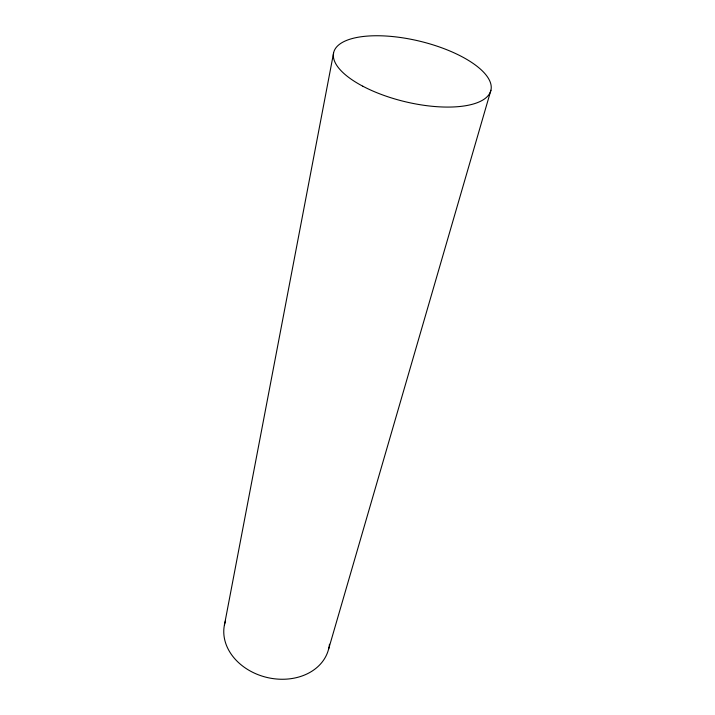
<?xml version="1.0" encoding="UTF-8"?>
<svg xmlns="http://www.w3.org/2000/svg" width="715" height="715" viewBox="0 0 715 715"><rect width="100%" height="100%" fill="white"/><g stroke="black" fill="none" stroke-linecap="round" stroke-linejoin="round"><path stroke-width="1.07" d="M224.412 625.089L333.601 52.946M328.498 649.47L490.91 90.26M329.079 646.869A53.473 42.355 13.5 0 1 266.087 677.239A53.473 42.355 13.5 0 1 225.547 620.808M329.454 644.242A53.473 42.355 13.5 0 1 329.231 646.002M362.773 86.193A80.84 31.12 13.5 0 0 490.302 92.128A80.84 31.12 13.5 0 0 383.812 35.911A80.84 31.12 13.5 0 0 362.773 86.193"/></g></svg>
